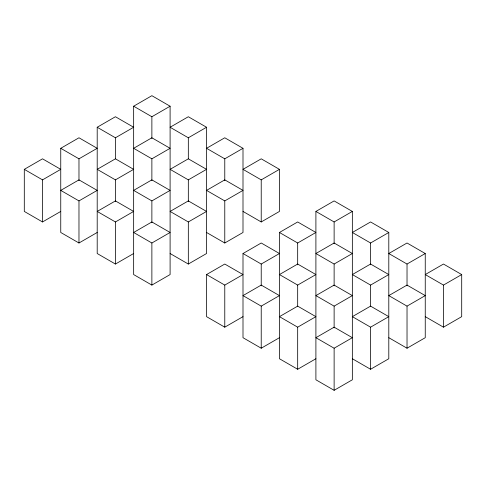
<?xml version="1.0" encoding="UTF-8"?>
<svg xmlns="http://www.w3.org/2000/svg" width="486" height="486" viewBox="0 0 486 486"><rect width="100%" height="100%" fill="white"/><g stroke="black" fill="none" stroke-linecap="round" stroke-linejoin="round"><path stroke-width="0.73" d="M24.3 169.347L42.525 158.825L60.75 169.347L42.525 179.869L24.3 169.347L24.3 211.434L42.525 221.956L60.75 211.434M60.75 148.303L78.975 137.781L97.2 148.303L78.975 158.825L60.75 148.303L60.75 232.478L78.975 243L97.2 232.478M97.2 127.259L115.425 116.737L133.65 127.259L115.425 137.781L97.2 127.259L97.2 253.522L115.425 264.044L133.65 253.522M133.65 106.215L151.875 95.687L170.1 106.215L170.1 274.566L151.875 285.088L133.65 274.566L133.65 106.215L151.875 116.737L170.1 106.215M115.425 158.825L97.2 169.347L115.425 179.869L133.65 169.347L115.425 158.825L115.425 137.781M78.975 200.912L97.2 190.391L78.975 179.869L60.75 190.391L78.975 200.912L78.975 243M151.875 158.825L170.1 148.303L151.875 137.781L133.65 148.303L151.875 158.825L151.875 180.622M206.55 127.259L188.325 116.737L170.1 127.259L188.325 137.781L206.55 127.259L206.55 253.522L188.325 264.044L170.1 253.522M188.325 158.825L170.1 169.347L188.325 179.869L206.55 169.347L188.325 158.825L188.325 137.781M115.425 221.956L133.65 211.434L115.425 200.912L97.2 211.434L115.425 221.956L115.425 264.044M151.875 200.912L170.1 190.391L151.875 179.869L133.65 190.391L151.875 200.912L151.875 222.71M243 148.303L224.775 137.781L206.55 148.303L224.775 158.825L243 148.303L243 232.478L224.775 243L206.55 232.478M151.875 243L170.1 232.478L151.875 221.956L133.65 232.478L151.875 243L151.875 285.088M188.325 221.956L206.55 211.434L188.325 200.912L170.1 211.434L188.325 221.956L188.325 264.044M224.775 200.912L243 190.391L224.775 179.869L206.55 190.391L224.775 200.912L224.775 243M279.45 169.347L261.225 158.825L243 169.347L261.225 179.869L279.45 169.347L279.45 211.434L261.225 221.956L243 211.434M206.55 274.566L224.775 264.044L243 274.566L224.775 285.088L206.55 274.566L206.55 316.653L224.775 327.175L243 316.653M243 253.522L261.225 243L279.45 253.522L261.225 264.044L243 253.522L243 337.697L261.225 348.219L279.45 337.697M279.45 232.478L297.675 221.956L315.9 232.478L297.675 243L279.45 232.478L279.45 358.741L297.675 369.263L315.9 358.741M315.9 211.434L334.125 200.912L352.35 211.434L352.35 379.785L334.125 390.313L315.9 379.785L315.9 211.434L334.125 221.956L352.35 211.434M261.225 306.131L279.45 295.61L261.225 285.088L243 295.61L261.225 306.131L261.225 348.219M297.675 285.088L315.9 274.566L297.675 264.044L279.45 274.566L297.675 285.088L297.675 306.131L315.9 316.653L297.675 327.175L279.45 316.653L297.675 306.131M334.125 264.044L352.35 253.522L334.125 243L315.9 253.522L334.125 264.044L334.125 285.841M388.8 232.478L370.575 221.956L352.35 232.478L370.575 243L388.8 232.478L388.8 358.741L370.575 369.263L352.35 358.741M334.125 306.131L352.35 295.61L334.125 285.088L315.9 295.61L334.125 306.131L334.125 327.928M370.575 285.088L388.8 274.566L370.575 264.044L352.35 274.566L370.575 285.088L370.575 306.131L388.8 316.653L370.575 327.175L352.35 316.653L370.575 306.131M425.25 253.522L407.025 243L388.8 253.522L407.025 264.044L425.25 253.522L425.25 337.697L407.025 348.219L388.8 337.697M334.125 348.219L352.35 337.697L334.125 327.175L315.9 337.697L334.125 348.219L334.125 390.313M407.025 306.131L425.25 295.61L407.025 285.088L388.8 295.61L407.025 306.131L407.025 348.219M461.7 274.566L443.475 264.044L425.25 274.566L443.475 285.088L461.7 274.566L461.7 316.653L443.475 327.175L425.25 316.653M443.475 285.088L443.475 327.175M407.025 264.044L407.025 285.841M370.575 243L370.575 264.797M370.575 327.175L370.575 369.263M334.125 221.956L334.125 243.753M297.675 243L297.675 264.797M297.675 327.175L297.675 369.263M261.225 179.869L261.225 221.956M261.225 264.044L261.225 285.841M224.775 158.825L224.775 180.622M224.775 285.088L224.775 327.175M188.325 179.869L188.325 201.666M151.875 116.737L151.875 138.528M115.425 179.869L115.425 201.666M78.975 158.825L78.975 180.622M42.525 179.869L42.525 221.956"/></g></svg>
